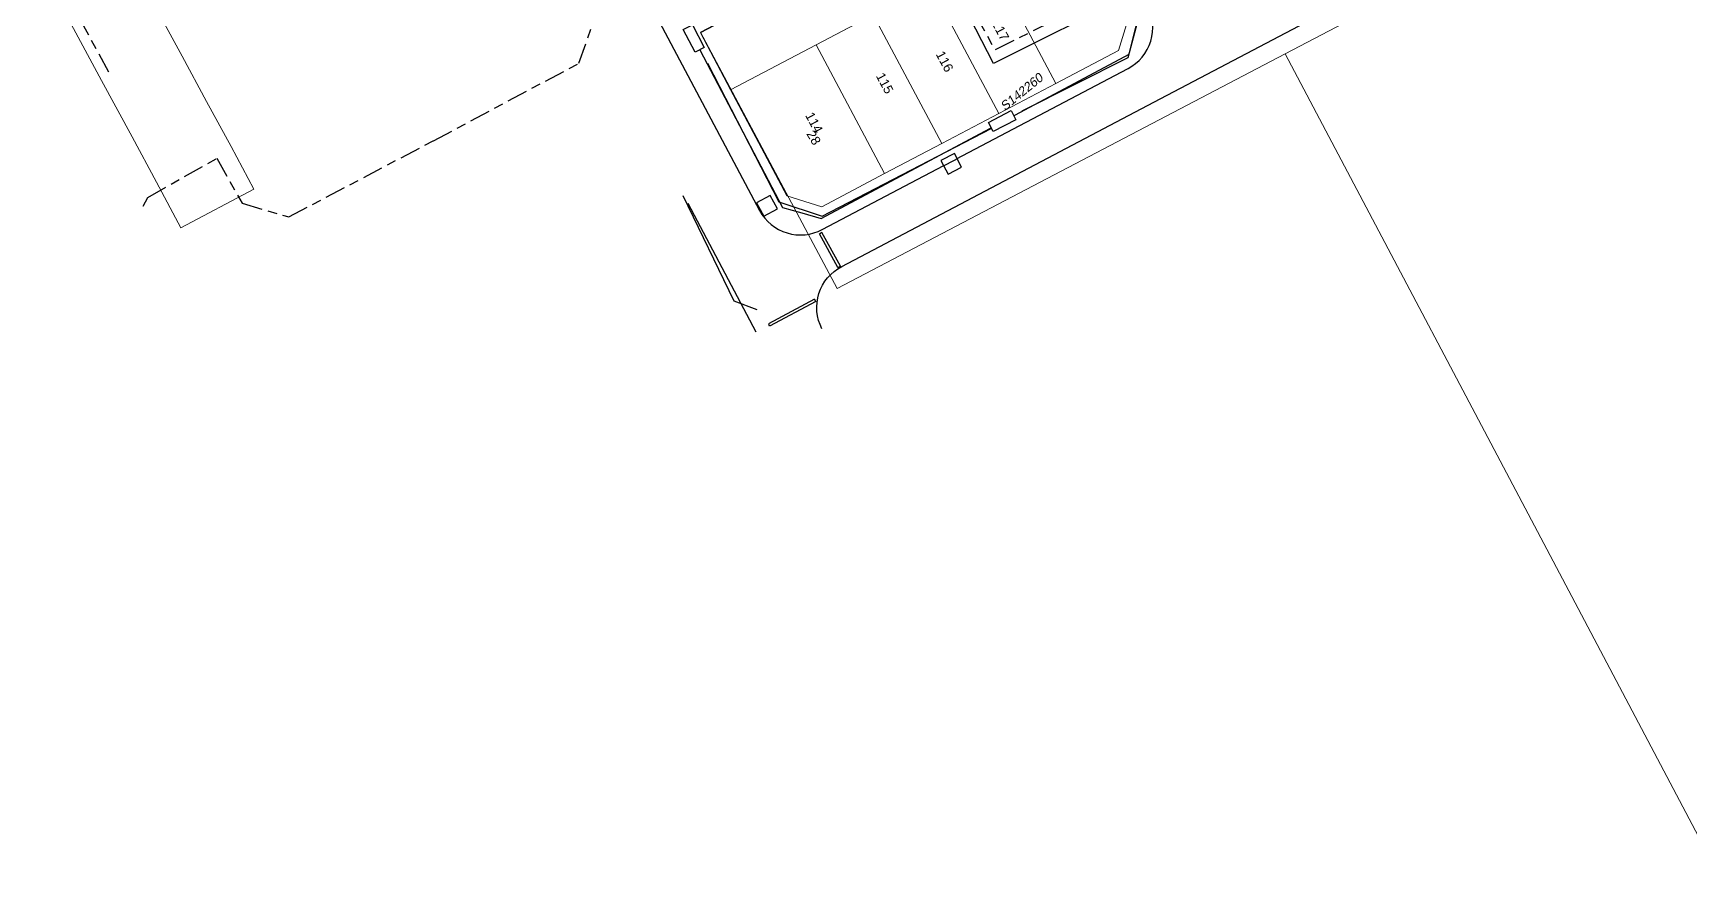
# Model space of a CAD drawing. Header units: metres. Extents: x 303431 to 305438, y 6269401 to 6270518.
# Drawn here: x 303642 to 303963.2, y 6269401 to 6269565 of the extents above; entities that cross this region are included whole.
import ezdxf
from ezdxf.enums import TextEntityAlignment as Align

# ---------------------------------------------------------------- set-up
doc = ezdxf.new("R2010")
doc.units = ezdxf.units.M
doc.linetypes.add('Cable Exist UG', pattern=[8.2, 4, -1.2, 1.8, -1.2])
doc.layers.get('0').update_dxf_attribs({"color": 6})
doc.layers.add('_User kerb', color=7, linetype='Continuous', transparency=0.4)
for name, color, linetype in [('_User_LV_Exist', 7, 'Continuous'), ('_User_SL_COLUMN', 30, 'Continuous'), ('Duct_SP_NEW', 2, 'Continuous'), ('Mains_HV_EXT', 7, 'Continuous'), ('Mains_LV_EXT', 7, 'Continuous'), ('Mains_LV_NEW_T84', 2, 'Continuous'), ('SupportsUG_SP_LV_NEW', 2, 'Continuous'), ('Trench_SP_NEW', 2, 'Continuous')]:
    doc.layers.add(name, color=color, linetype=linetype)
for name, color, linetype, lineweight in [('Cadastre Developer_SP_NEW', 7, 'Continuous', 5), ('Cadastre Land Parcels_SP_EXT', 9, 'Continuous', 5), ('Cadastre Roads_SP_EXT', 9, 'Continuous', 5)]:
    doc.layers.add(name, color=color, linetype=linetype, lineweight=lineweight)
doc.styles.add('LotNum', font='isocp.shx', dxfattribs={"height": 1.8})
doc.styles.add('POLE_LABEL', font='arial.ttf')
doc.styles.get("Standard").update_dxf_attribs({"font": 'arial.ttf'})
doc.linetypes.add('Cable New UG', pattern='A,7,-0.25,["x",Standard,S=2,R=0,X=0.2,Y=-0.8],-2.1', length=9.35)
doc.linetypes.add('IE Trench HV', pattern='A,7,-0.2,["/",Standard,S=3,R=0,X=0.6,Y=-1.4],-2.5', length=9.7)

# ---------------------------------------------------------------- blocks, each defined once
blk = doc.blocks.new('COLUMN_NEW')
blk.add_wipeout([(-1.485, -1.485), (1.485, -1.485), (1.485, 1.485), (-1.485, 1.485)])
at = {"lineweight": -3}
blk.add_lwpolyline([(-1.485, -1.485), (1.485, -1.485), (1.485, 1.485), (-1.485, 1.485)], close=True, dxfattribs=at)
for tag, height, flags, p in [('ASSET_NUM', 2.5, 8, (2, 2)), ('STREET_CODE', 0.2, 9, (1.5, 0)), ('Z', 0.2, 1, (1.5, -2.8)), ('OWNED_BY', 0.2, 9, (1.5, -0.4)), ('OPERATED_BY', 0.2, 9, (1.5, -0.6)), ('STATE', 0.2, 9, (1.5, -1)), ('SUBURB', 0.2, 9, (1.5, -1.8)), ('STREETNAME', 0.2, 9, (1.5, -2)), ('COLUMN_TYPE', 0.2, 9, (1.5, -0.2)), ('USAGE', 0.2, 9, (1.5, -1.2)), ('MAINTAINED_BY', 0.2, 9, (1.5, -0.8)), ('LEGEND', 0.2, 9, (1.5, -1.4)), ('PARENT', 0.2, 9, (1.5, -1.6)), ('LOCATION', 0.2, 9, (1.5, -2.2)), ('NOTES', 0.2, 9, (1.5, -2.4)), ('LABEL_ALIGNMENT', 0.2, 9, (1.5, -2.6))]:
    blk.add_attdef(tag, text='', height=height, dxfattribs=dict(flags=flags)).set_placement(p, align=Align.MIDDLE_LEFT)
at = {"style": 'POLE_LABEL', "flags": 9}
blk.add_attdef('STRUCTURE_PLANT_NUMBER', text='', height=0.2, dxfattribs=at).set_placement((1.5, 0.242), align=Align.MIDDLE_LEFT)
blk = doc.blocks.new('*U122')
blk.add_wipeout([(-1.84, 3.43), (3.02, 2.45), (2.63, 0.51), (-2.23, 1.49)])
at = {"lineweight": -3}
blk.add_lwpolyline([(-1.84, 3.43), (3.02, 2.45), (2.63, 0.51), (-2.23, 1.49)], close=True, dxfattribs=at)
at = {"oblique": 10, "flags": 8}
blk.add_attdef('ASSET_NUM', text='', height=1.75, dxfattribs=at).set_placement((2, 4), align=Align.MIDDLE_LEFT)
for tag, flags, p in [('STREET_CODE', 9, (1.5, 2)), ('OWNED_BY', 9, (1.5, 1.8)), ('OPERATED_BY', 9, (1.5, 1.6)), ('STATE', 9, (1.5, 1.2)), ('SUPPORT_TYPE', 9, (1.5, 1)), ('SUBURB', 9, (1.5, 0.2)), ('STREETNAME', 9, (1.5, 0)), ('MAINTAINED_BY', 9, (1.5, 1.4)), ('USAGE', 9, (1.5, 0.8)), ('LEGEND', 9, (1.5, 0.6)), ('PARENT', 9, (1.5, 0.4)), ('Z', 1, (1.5, -0.6)), ('LOCATION', 9, (1.5, -0.2)), ('NOTES', 9, (1.5, -0.4))]:
    blk.add_attdef(tag, text='', height=0.2, dxfattribs=dict(flags=flags)).set_placement(p, align=Align.MIDDLE_LEFT)
blk = doc.blocks.new('*U123')
blk.add_wipeout([(3.43, 1.83), (2.45, -3.02), (0.51, -2.63), (1.49, 2.22)])
at = {"lineweight": -3}
blk.add_lwpolyline([(3.43, 1.83), (2.45, -3.02), (0.51, -2.63), (1.49, 2.22)], close=True, dxfattribs=at)
at = {"oblique": 10, "flags": 8}
blk.add_attdef('ASSET_NUM', text='', height=1.75, dxfattribs=at).set_placement((2, 4), align=Align.MIDDLE_LEFT)
for tag, flags, p in [('STREET_CODE', 9, (1.5, 2)), ('OWNED_BY', 9, (1.5, 1.8)), ('OPERATED_BY', 9, (1.5, 1.6)), ('STATE', 9, (1.5, 1.2)), ('SUPPORT_TYPE', 9, (1.5, 1)), ('SUBURB', 9, (1.5, 0.2)), ('STREETNAME', 9, (1.5, 0)), ('MAINTAINED_BY', 9, (1.5, 1.4)), ('USAGE', 9, (1.5, 0.8)), ('LEGEND', 9, (1.5, 0.6)), ('PARENT', 9, (1.5, 0.4)), ('Z', 1, (1.5, -0.6)), ('LOCATION', 9, (1.5, -0.2)), ('NOTES', 9, (1.5, -0.4))]:
    blk.add_attdef(tag, text='', height=0.2, dxfattribs=dict(flags=flags)).set_placement(p, align=Align.MIDDLE_LEFT)

msp = doc.modelspace()

# ---------------------------------------------------------------- linework, layer by layer
at = {"layer": '_User_LV_Exist', "color": 7, "linetype": 'Cable Exist UG', "flags": 128}
msp.add_lwpolyline([(303866.40378, 6269742.12768), (303887.29999, 6269702.68049), (303885.25591, 6269698.17674), (303891.52752, 6269685.77983), (303897.00936, 6269683.64403), (303903.35822, 6269672.277), (303927.722, 6269626.30385), (303936.00382, 6269610.30952), (303934.08704, 6269603.06534), (303908.40079, 6269589.24843), (303875.84741, 6269572.42759), (303868.37048, 6269574.55213), (303865.49474, 6269577.60147), (303861.49596, 6269575.4336), (303855.93374, 6269586.36107), (303855.83088, 6269590.95751), (303852.48857, 6269596.94598), (303848.4644, 6269594.96677), (303857.66862, 6269576.3576), (303828.50299, 6269561.71086), (303825.50029, 6269567.16726), (303826.62991, 6269567.82517)], dxfattribs=at)
at = {"layer": 'Cadastre Developer_SP_NEW', "flags": 128}
for points in [[(303840.27778, 6269555.20871), (303852.44249, 6269561.61496), (303854.524, 6269568.36209), (303843.59831, 6269588.94863), (303827.00814, 6269580.2118), (303840.27778, 6269555.20871)], [(303777.23762, 6269554.0013), (303810.41796, 6269571.47496), (303804.55808, 6269582.51633), (303771.37774, 6269565.04267), (303777.23762, 6269554.0013)], [(303829.21767, 6269549.38415), (303840.27778, 6269555.20871), (303827.00814, 6269580.2118), (303815.94802, 6269574.38724), (303829.21767, 6269549.38415)], [(303818.15755, 6269543.5596), (303829.21767, 6269549.38415), (303815.94802, 6269574.38724), (303804.8879, 6269568.56269), (303818.15755, 6269543.5596)], [(303807.09743, 6269537.73504), (303818.15755, 6269543.5596), (303804.8879, 6269568.56269), (303793.82779, 6269562.73813), (303807.09743, 6269537.73504)], [(303788.16331, 6269533.41476), (303794.93129, 6269531.32802), (303807.09743, 6269537.73504), (303793.82779, 6269562.73813), (303777.23762, 6269554.0013), (303788.16331, 6269533.41476)]]:
    msp.add_lwpolyline(points, dxfattribs=at)
at = {"layer": 'Cadastre Land Parcels_SP_EXT', "linetype": 'Continuous'}
for points in [[(303884.69981, 6269560.93957), (303958.14777, 6269599.40392), (303939.73404, 6269634.5406), (303913.41993, 6269683.88638), (303819.45416, 6269634.69474), (303837.76171, 6269600.17365), (303771.41711, 6269565.18581), (303797.87114, 6269515.44536), (303884.69981, 6269560.93957)], [(303884.69981, 6269560.93957), (303958.14777, 6269599.40392), (303939.73404, 6269634.5406), (303913.41993, 6269683.88638), (303819.45416, 6269634.69474), (303837.76171, 6269600.17365), (303771.41711, 6269565.18581), (303797.87114, 6269515.44536), (303884.69981, 6269560.93957)], [(303981.16309, 6269404.17806), (304002.40303, 6269420.2364), (304035.87261, 6269425.9653), (304046.86348, 6269432.16068), (303991.45844, 6269536.35033), (303958.14777, 6269599.40392), (303884.69981, 6269560.93957), (303941.51076, 6269453.40079), (303969.21425, 6269400.96248), (303981.16309, 6269404.17806)]]:
    msp.add_lwpolyline(points, close=True, dxfattribs=at)
at = {"layer": 'Cadastre Roads_SP_EXT', "linetype": 'Continuous'}
msp.add_lwpolyline([(303684.8371, 6269534.73505), (303680.39356, 6269542.96921), (303675.66823, 6269551.72967), (303670.94113, 6269560.49101), (303664.74578, 6269571.97411), (303660.01877, 6269580.73554), (303655.29335, 6269589.49494), (303650.56705, 6269598.25532), (303625.47851, 6269645.25163), (303620.66311, 6269654.26182), (303606.49622, 6269646.62638), (303612.66225, 6269635.11678), (303618.58624, 6269624.01799), (303624.51191, 6269612.91919), (303630.4359, 6269601.82031), (303635.17501, 6269593.00351), (303639.91138, 6269584.23439), (303644.65843, 6269575.5142), (303649.38464, 6269566.75383), (303655.29309, 6269555.80286), (303661.19986, 6269544.85286), (303665.92687, 6269536.09249), (303670.69547, 6269527.25335), (303684.8371, 6269534.73505)], close=True, dxfattribs=at)
at = {"layer": 'Duct_SP_NEW'}
for p, q in [((303794.44802, 6269526.07495), (303794.67593, 6269526.20008)), ((303798.04884, 6269519.51625), (303794.44802, 6269526.07495)), ((303794.90384, 6269526.3252), (303794.67593, 6269526.20008)), ((303798.50466, 6269519.76651), (303794.90384, 6269526.3252)), ((303798.04884, 6269519.51625), (303798.27675, 6269519.64138)), ((303798.50466, 6269519.76651), (303798.27675, 6269519.64138)), ((303793.51802, 6269513.3659), (303784.5545, 6269508.59198)), ((303793.76246, 6269512.90694), (303784.79894, 6269508.13302)), ((303793.51802, 6269513.3659), (303793.64024, 6269513.13642)), ((303793.76246, 6269512.90694), (303793.64024, 6269513.13642)), ((303784.5545, 6269508.59198), (303784.67672, 6269508.3625)), ((303784.79894, 6269508.13302), (303784.67672, 6269508.3625))]:
    msp.add_line(p, q, dxfattribs=at)
at = {"layer": 'Mains_HV_EXT', "linetype": 'Cable Exist UG'}
msp.add_lwpolyline([(303663.37778, 6269531.41838), (303664.27416, 6269533.10663), (303677.66324, 6269540.72191), (303677.66324, 6269540.72191), (303682.52522, 6269531.98652), (303691.59494, 6269529.35058), (303719.65002, 6269544.12186), (303719.65002, 6269544.12186), (303747.8314, 6269559.13521), (303751.11006, 6269568.43858), (303746.20103, 6269577.52607), (303735.22568, 6269597.97304), (303735.22568, 6269597.97304), (303716.46604, 6269633.27897), (303716.46604, 6269633.27897), (303691.89182, 6269679.4845)], dxfattribs=at)
at = {"layer": 'Mains_LV_EXT', "linetype": 'Cable Exist UG'}
msp.add_lwpolyline([(303656.73537, 6269557.40508), (303649.78758, 6269570.11098), (303649.78758, 6269570.11098), (303646.25801, 6269576.72052), (303641.54577, 6269585.42847), (303636.81025, 6269594.21566)], dxfattribs=at)
at = {"layer": 'Mains_LV_NEW_T84', "color": 7, "linetype": 'Cable New UG', "ltscale": 0.75, "flags": 128}
for points in [[(303833.75883, 6269549.90664), (303854.30489, 6269560.28133), (303856.63118, 6269568.95264), (303854.89017, 6269572.49987), (303828.2228, 6269559.10187), (303822.49212, 6269570.11705), (303824.75976, 6269571.37594)], [(303772.77272, 6269559.18902), (303786.60001, 6269532.27915), (303795.00704, 6269529.47865), (303827.72183, 6269546.47258)], [(303767.9766, 6269533.50731), (303777.86217, 6269513.07247), (303782.29675, 6269511.41698)]]:
    msp.add_lwpolyline(points, dxfattribs=at)

# ---------------------------------------------------------------- texts
at = {"layer": 'Cadastre Developer_SP_NEW', "color": 2, "char_height": 1.8, "width": 2.52, "attachment_point": 2, "rotation": 298.2362774, "style": 'LotNum'}
for s, insert in [('{\\fArial|b0|i0|c0|p34;\\C256;117}', (303830.33247, 6269565.97844)), ('{\\fArial|b0|i0|c0|p34;\\C256;116}', (303819.52331, 6269559.91761)), ('{\\fArial|b0|i0|c0|p34;\\C256;115}', (303807.92324, 6269555.70139)), ('{\\fArial|b0|i0|c0|p34;\\C256;114}', (303794.21406, 6269548.05947))]:
    msp.add_mtext(s, dxfattribs=dict(at, insert=insert))
at = {"layer": 'Cadastre Land Parcels_SP_EXT'}
msp.add_text('28', height=1.8, rotation=301.1795832, dxfattribs=at).set_placement((303791.85691, 6269545.45016))

# ---------------------------------------------------------------- next in the draw order: block references
at = {"layer": '_User_SL_COLUMN'}
for p, rotation in [((303820.01857, 6269539.63433), 297.4390446580863), ((303784.29685, 6269531.47606), 208.6867426497153)]:
    msp.add_blockref('COLUMN_NEW', p, dxfattribs=dict(at, rotation=rotation))

# ---------------------------------------------------------------- next in the draw order: block references
for p, rotation in [((303820.01853, 6269539.63431), 297.4390446580863), ((303784.29681, 6269531.47604), 208.6867426497153)]:
    msp.add_blockref('COLUMN_NEW', p, dxfattribs=dict(at, rotation=rotation))

# ---------------------------------------------------------------- next in the draw order: linework, layer by layer
at = {"layer": '_User kerb', "transparency": 33554585}
for points in [[(303700.76082, 6269685.28109), (303782.85785, 6269530.59124, 0.416036163), (303795.00934, 6269526.90767), (303854.26914, 6269558.11548, 0.4176128), (303857.96866, 6269570.29749), (303775.93127, 6269724.87496)], [(303794.94617, 6269507.637, -0.416036163), (303798.78363, 6269519.74076), (303858.04343, 6269550.94857), (303881.0486, 6269563.06371), (303938.22847, 6269593.16118, -0.226002733), (303945.9254, 6269593.05138, -0.226002733)]]:
    msp.add_lwpolyline(points, format="xyb", dxfattribs=at)
at = {"layer": 'Trench_SP_NEW', "linetype": 'IE Trench HV', "ltscale": 0.5, "flags": 128}
for points in [[(303771.2436, 6269561.74239), (303787.32333, 6269531.18347), (303791.04703, 6269530.12279), (303794.77074, 6269529.06211), (303854.49539, 6269560.93286), (303856.52887, 6269569.21721), (303846.02494, 6269587.86373)], [(303768.93815, 6269532.01815), (303782.11767, 6269507.03195)]]:
    msp.add_lwpolyline(points, dxfattribs=at)

# ---------------------------------------------------------------- next in the draw order: block references
at = {"layer": 'SupportsUG_SP_LV_NEW'}
ref = msp.add_blockref('*U123', (303768.31315, 6269562.99864), dxfattribs=dict(at, rotation=39.17683109592848))
ref.add_attrib('ASSET_NUM', 'S142261', dxfattribs={"layer": '0', "height": 1.75, "rotation": 39.1768311, "oblique": 10}).set_placement((303767.33668, 6269567.36287), align=Align.MIDDLE_LEFT)
ref = msp.add_blockref('*U122', (303830.81862, 6269546.13923), dxfattribs=dict(at, rotation=39.17683109592848))
ref.add_attrib('ASSET_NUM', 'S142260', dxfattribs={"layer": '0', "height": 1.75, "rotation": 39.1768311, "oblique": 10}).set_placement((303829.84216, 6269550.50346), align=Align.MIDDLE_LEFT)

doc.saveas('drawing.dxf')
